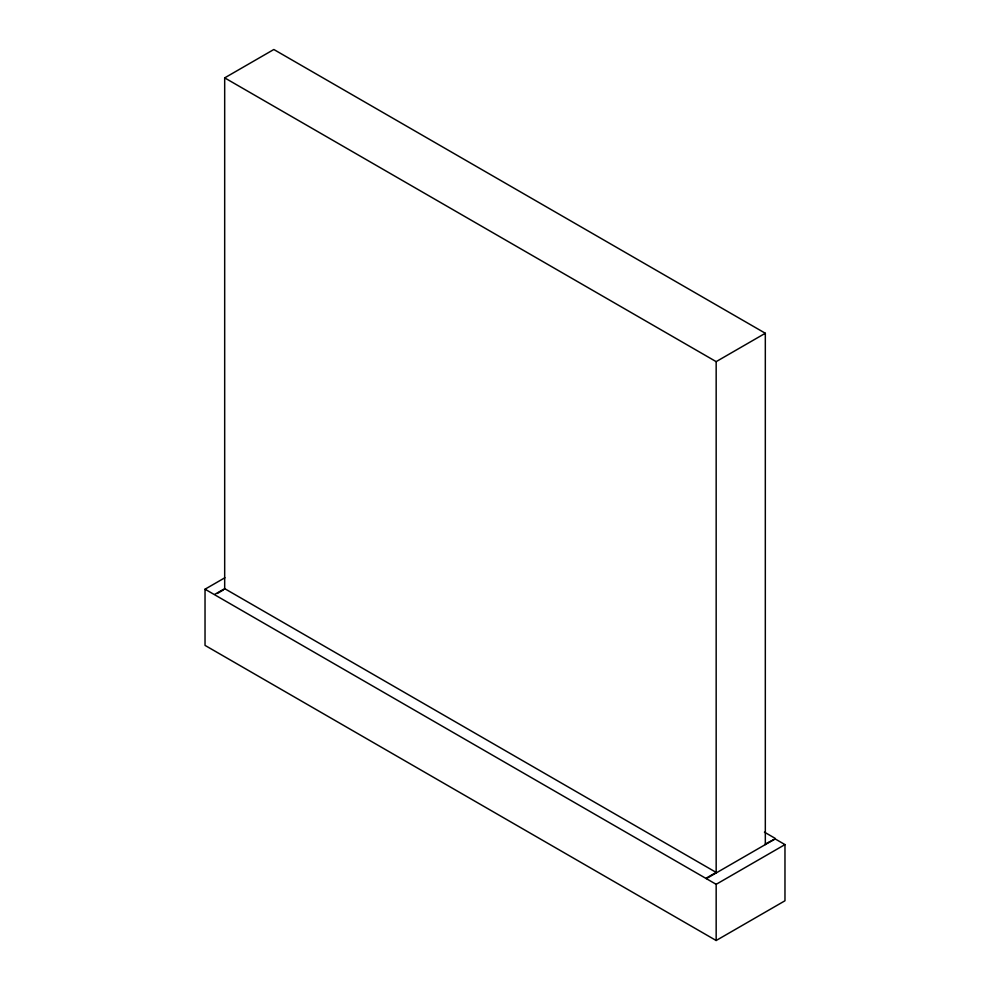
<?xml version="1.0" encoding="UTF-8"?>
<svg xmlns="http://www.w3.org/2000/svg" width="990" height="990" viewBox="0 0 990 990"><rect width="100%" height="100%" fill="white"/><g stroke="black" fill="none" stroke-linecap="round" stroke-linejoin="round"><path stroke-width="1.49" d="M224.681 589.211L224.681 77.876L273.834 49.5L765.32 333.259L765.32 844.594M205.029 589.211L706.34 878.637L775.145 838.914L784.971 844.594L784.971 900.776L716.166 940.5L205.029 645.393L205.029 589.211L224.879 577.752M214.855 594.322L224.681 588.642L716.166 872.4L706.34 878.068M217.317 593.468L223.455 589.916M224.681 77.876L716.166 361.635L765.32 333.259M765.32 844.024L775.145 838.914M706.34 878.637L716.166 884.318L784.971 844.594M764.429 832.157L775.145 838.344M716.166 361.635L716.166 872.97M716.166 884.318L716.166 940.5"/></g></svg>
